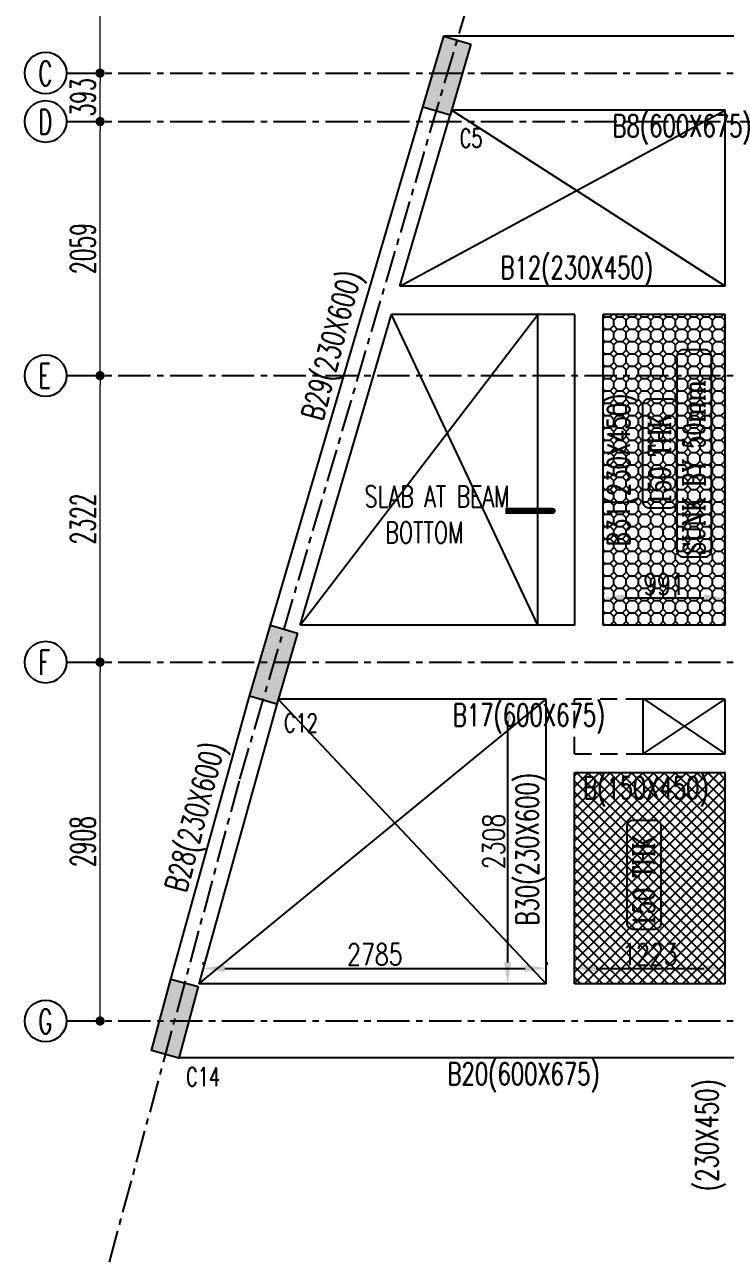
# Model space of a CAD drawing. Header units: inches. Extents: x 5501426 to 5570916, y 463710 to 505098.
# Drawn here: x 5501426 to 5507106, y 488138 to 498166 of the extents above; entities that cross this region are included whole.
import ezdxf

# ---------------------------------------------------------------- set-up
doc = ezdxf.new("R2010")
doc.units = ezdxf.units.IN
doc.header["$LTSCALE"] = 700
doc.header["$MEASUREMENT"] = 0
doc.header["$PDMODE"] = 2
doc.header["$PDSIZE"] = 75
for name, pattern in [('CENTER', [2, 1.25, -0.25, 0.25, -0.25]), ('CONTINULUS', [0]), ('HIDDEN', [0.375, 0.25, -0.125])]:
    doc.linetypes.add(name, pattern=pattern)
doc.layers.get('0').update_dxf_attribs({"color": 1})
doc.layers.get('DEFPOINTS').update_dxf_attribs({"color": 250})
for name, color, linetype in [('STR-Beam', 4, 'Continuous'), ('STR-Beam Number', 6, 'Continuous'), ('STR-Column', 5, 'Continuous'), ('STR-Column Numbers', 1, 'Continuous'), ('STR-Cut out', 248, 'HIDDEN'), ('STR-Dimension', 8, 'Continuous'), ('STR-Grid Circle', 251, 'Continuous'), ('STR-Grid Dim', 251, 'Continuous'), ('STR-Grid Line', 148, 'Continuous'), ('STR-Grid Number', 251, 'Continuous'), ('STR-Hatch', 251, 'Continuous'), ('STR-Text', 150, 'Continuous')]:
    doc.layers.add(name, color=color, linetype=linetype)
doc.layers.add('STR-Column Hatch', color=17, linetype='Continuous', lineweight=5)
doc.styles.add('a-100 txt m', font='romans.shx', dxfattribs={"width": 0.75, "height": 300})
doc.styles.add('DIMTEXT', font='SIMPLEX.shx', dxfattribs={"width": 0.6})
doc.styles.add('ROMANC', font='romanc.shx')
doc.styles.add('ROMANS', font='romans.shx', dxfattribs={"width": 0.75})
doc.dimstyles.new('DESIGN DESK', dxfattribs={"dimtxt": 200, "dimasz": 75, "dimexe": 0.1, "dimexo": 0.1, "dimgap": 0.09, "dimtad": 0, "dimdec": 0, "dimzin": 0, "dimdsep": 46, "dimtxsty": 'DIMTEXT', "dimblk": 'DOT', "dimcen": 0, "dimclrd": 8, "dimclre": 8, "dimclrt": 7, "dimadec": 0, "dimazin": 0, "dimtfac": 1, "dimtdec": 0, "dimtix": 1, "dimtmove": 0, "dimatfit": 3, "dimldrblk": 'ARCHTICK', "dimfxl": 1, "dimtolj": 1, "dimtzin": 0, "dimlwd": 9, "dimlwe": 13, "dimarcsym": 0})
doc.dimstyles.new('SSM', dxfattribs={"dimscale": 10, "dimtxt": 250, "dimasz": 150, "dimexe": 100, "dimexo": 50, "dimgap": 25, "dimtad": 1, "dimdec": 0, "dimzin": 1, "dimdsep": 46, "dimtxsty": 'ROMANS', "dimcen": 5, "dimdle": 75, "dimclrd": 9, "dimclre": 9, "dimclrt": 7, "dimadec": 0, "dimazin": 0, "dimtfac": 1, "dimtdec": 0, "dimtix": 1, "dimtmove": 1, "dimatfit": 3, "dimfxl": 1, "dimtolj": 1, "dimtzin": 1, "dimarcsym": 0})

# ---------------------------------------------------------------- blocks, each defined once
blk = doc.blocks.new('_Dot')
at = {"color": 0, "linetype": 'ByBlock', "lineweight": -2}
blk.add_line((-0.5, 0), (-1, 0), dxfattribs=at)
at = {"color": 0, "linetype": 'ByBlock', "const_width": 0.5}
blk.add_lwpolyline([(-0.25, 0, 1), (0.25, 0, 1)], format="xyb", close=True, dxfattribs=at)
blk = doc.blocks.new('*D4')
at = {"layer": 'DEFPOINTS', "color": 0, "linetype": 'CONTINULUS', "ltscale": 0.05, "transparency": 16777216}
for p in [(5502037, 500150), (5502037, 500150), (5502037, 497775)]:
    blk.add_point(p, dxfattribs=at)
at = {"layer": 'STR-Grid Dim', "color": 251, "lineweight": 13}
for p, q in [((5502037, 500150), (5502037, 500150)), ((5502037, 497775), (5502037, 497775))]:
    blk.add_line(p, q, dxfattribs=at)
at = {"layer": 'STR-Grid Dim', "color": 251, "lineweight": 9}
blk.add_line((5502037, 497850), (5502037, 500075), dxfattribs=at)
at = {"layer": 'STR-Grid Dim', "color": 251, "linetype": 'ByBlock', "lineweight": 9, "ltscale": 0.05, "xscale": 75, "yscale": 75, "zscale": 75}
for p, rotation in [((5502037, 500150), 90), ((5502037, 497775), 270)]:
    blk.add_blockref('_Dot', p, dxfattribs=dict(at, rotation=rotation))
at = {"layer": 'STR-Grid Dim', "color": 251, "linetype": 'CONTINULUS', "ltscale": 0.05, "insert": (5501897, 498963), "char_height": 200, "attachment_point": 5, "rotation": 90, "style": 'DIMTEXT'}
blk.add_mtext('\\A1;2376', dxfattribs=at)
blk = doc.blocks.new('_ARCHTICK')
at = {"color": 0, "linetype": 'ByBlock', "const_width": 0.15}
blk.add_lwpolyline([(-0.5, -0.5), (0.5, 0.5)], dxfattribs=at)
blk = doc.blocks.new('*D5')
at = {"layer": 'DEFPOINTS', "color": 0, "linetype": 'CONTINULUS', "ltscale": 0.05, "transparency": 16777216}
for p in [(5502037, 497775), (5502037, 497775), (5502037, 497382)]:
    blk.add_point(p, dxfattribs=at)
at = {"layer": 'STR-Grid Dim', "color": 251, "lineweight": 13}
for p, q in [((5502037, 497775), (5502037, 497775)), ((5502037, 497382), (5502037, 497382))]:
    blk.add_line(p, q, dxfattribs=at)
at = {"layer": 'STR-Grid Dim', "color": 251, "lineweight": 9}
blk.add_line((5502037, 497457), (5502037, 497700), dxfattribs=at)
at = {"layer": 'STR-Grid Dim', "color": 251, "linetype": 'ByBlock', "lineweight": 9, "ltscale": 0.05, "xscale": 75, "yscale": 75, "zscale": 75}
for p, rotation in [((5502037, 497775), 90), ((5502037, 497382), 270)]:
    blk.add_blockref('_Dot', p, dxfattribs=dict(at, rotation=rotation))
at = {"layer": 'STR-Grid Dim', "color": 251, "linetype": 'CONTINULUS', "ltscale": 0.05, "insert": (5501897, 497579), "char_height": 200, "attachment_point": 5, "rotation": 90, "style": 'DIMTEXT'}
blk.add_mtext('\\A1;393', dxfattribs=at)
blk = doc.blocks.new('*D6')
at = {"layer": 'DEFPOINTS', "color": 0, "linetype": 'CONTINULUS', "ltscale": 0.05, "transparency": 16777216}
for p in [(5502037, 497382), (5502037, 497382), (5502037, 495323)]:
    blk.add_point(p, dxfattribs=at)
at = {"layer": 'STR-Grid Dim', "color": 251, "lineweight": 13}
for p, q in [((5502037, 497382), (5502037, 497382)), ((5502037, 495323), (5502037, 495323))]:
    blk.add_line(p, q, dxfattribs=at)
at = {"layer": 'STR-Grid Dim', "color": 251, "lineweight": 9}
blk.add_line((5502037, 495398), (5502037, 497307), dxfattribs=at)
at = {"layer": 'STR-Grid Dim', "color": 251, "linetype": 'ByBlock', "lineweight": 9, "ltscale": 0.05, "xscale": 75, "yscale": 75, "zscale": 75}
for p, rotation in [((5502037, 497382), 90), ((5502037, 495323), 270)]:
    blk.add_blockref('_Dot', p, dxfattribs=dict(at, rotation=rotation))
at = {"layer": 'STR-Grid Dim', "color": 251, "linetype": 'CONTINULUS', "ltscale": 0.05, "insert": (5501897, 496353), "char_height": 200, "attachment_point": 5, "rotation": 90, "style": 'DIMTEXT'}
blk.add_mtext('\\A1;2059', dxfattribs=at)
blk = doc.blocks.new('*D7')
at = {"layer": 'DEFPOINTS', "color": 0, "linetype": 'CONTINULUS', "ltscale": 0.05, "transparency": 16777216}
for p in [(5502037, 495323), (5502037, 495323), (5502037, 493001)]:
    blk.add_point(p, dxfattribs=at)
at = {"layer": 'STR-Grid Dim', "color": 251, "lineweight": 13}
for p, q in [((5502037, 495323), (5502037, 495323)), ((5502037, 493001), (5502037, 493001))]:
    blk.add_line(p, q, dxfattribs=at)
at = {"layer": 'STR-Grid Dim', "color": 251, "lineweight": 9}
blk.add_line((5502037, 493076), (5502037, 495248), dxfattribs=at)
at = {"layer": 'STR-Grid Dim', "color": 251, "linetype": 'ByBlock', "lineweight": 9, "ltscale": 0.05, "xscale": 75, "yscale": 75, "zscale": 75}
for p, rotation in [((5502037, 495323), 90), ((5502037, 493001), 270)]:
    blk.add_blockref('_Dot', p, dxfattribs=dict(at, rotation=rotation))
at = {"layer": 'STR-Grid Dim', "color": 251, "linetype": 'CONTINULUS', "ltscale": 0.05, "insert": (5501897, 494162), "char_height": 200, "attachment_point": 5, "rotation": 90, "style": 'DIMTEXT'}
blk.add_mtext('\\A1;2322', dxfattribs=at)
blk = doc.blocks.new('*D8')
at = {"layer": 'DEFPOINTS', "color": 0, "linetype": 'CONTINULUS', "ltscale": 0.05, "transparency": 16777216}
for p in [(5502037, 493001), (5502037, 493001), (5502037, 490093)]:
    blk.add_point(p, dxfattribs=at)
at = {"layer": 'STR-Grid Dim', "color": 251, "lineweight": 13}
for p, q in [((5502037, 493001), (5502037, 493001)), ((5502037, 490093), (5502037, 490093))]:
    blk.add_line(p, q, dxfattribs=at)
at = {"layer": 'STR-Grid Dim', "color": 251, "lineweight": 9}
blk.add_line((5502037, 490168), (5502037, 492926), dxfattribs=at)
at = {"layer": 'STR-Grid Dim', "color": 251, "linetype": 'ByBlock', "lineweight": 9, "ltscale": 0.05, "xscale": 75, "yscale": 75, "zscale": 75}
for p, rotation in [((5502037, 493001), 90), ((5502037, 490093), 270)]:
    blk.add_blockref('_Dot', p, dxfattribs=dict(at, rotation=rotation))
at = {"layer": 'STR-Grid Dim', "color": 251, "linetype": 'CONTINULUS', "ltscale": 0.05, "insert": (5501897, 491547), "char_height": 200, "attachment_point": 5, "rotation": 90, "style": 'DIMTEXT'}
blk.add_mtext('\\A1;2908', dxfattribs=at)
blk = doc.blocks.new('*D23')
at = {"layer": 'DEFPOINTS', "color": 0, "linetype": 'CONTINULUS'}
for p in [(5502873, 490519), (5505658, 490519), (5505658, 490519)]:
    blk.add_point(p, dxfattribs=at)
at = {"layer": 'STR-Dimension', "color": 251, "lineweight": -2}
for p, q in [((5502873, 490569), (5502873, 490549)), ((5503048, 490519), (5505483, 490519)), ((5505658, 490569), (5505658, 490549))]:
    blk.add_line(p, q, dxfattribs=at)
at = {"layer": 'STR-Dimension', "color": 251, "linetype": 'CONTINULUS'}
for points in [[(5503048, 490548), (5503048, 490490), (5502873, 490519)], [(5505483, 490490), (5505483, 490548), (5505658, 490519)]]:
    blk.add_solid(points, dxfattribs=at)
at = {"layer": 'STR-Dimension', "color": 3, "linetype": 'CONTINULUS', "ltscale": 0.05, "insert": (5504265, 490632), "char_height": 175, "attachment_point": 5, "style": 'ROMANS'}
blk.add_mtext('\\A1;2785', dxfattribs=at)
blk = doc.blocks.new('*D24')
at = {"layer": 'DEFPOINTS', "color": 0, "linetype": 'CONTINULUS'}
for p in [(5505341, 492701), (5505341, 490393), (5505341, 490393)]:
    blk.add_point(p, dxfattribs=at)
at = {"layer": 'STR-Dimension', "color": 251, "lineweight": -2}
for p, q in [((5505391, 492701), (5505371, 492701)), ((5505341, 492526), (5505341, 490568)), ((5505391, 490393), (5505371, 490393))]:
    blk.add_line(p, q, dxfattribs=at)
at = {"layer": 'STR-Dimension', "color": 251, "linetype": 'CONTINULUS'}
for points in [[(5505370, 492526), (5505312, 492526), (5505341, 492701)], [(5505312, 490568), (5505370, 490568), (5505341, 490393)]]:
    blk.add_solid(points, dxfattribs=at)
at = {"layer": 'STR-Dimension', "color": 3, "linetype": 'CONTINULUS', "ltscale": 0.05, "insert": (5505228, 491547), "char_height": 175, "attachment_point": 5, "rotation": 90, "style": 'ROMANS'}
blk.add_mtext('\\A1;2308', dxfattribs=at)
blk = doc.blocks.new('*D25')
at = {"layer": 'DEFPOINTS', "color": 0, "linetype": 'CONTINULUS'}
for p in [(5505883, 490519), (5507106, 490519), (5507106, 490519)]:
    blk.add_point(p, dxfattribs=at)
at = {"layer": 'STR-Dimension', "color": 251, "lineweight": -2}
for p, q in [((5505883, 490569), (5505883, 490549)), ((5506058, 490519), (5506931, 490519)), ((5507106, 490469), (5507106, 490489))]:
    blk.add_line(p, q, dxfattribs=at)
at = {"layer": 'STR-Dimension', "color": 251, "linetype": 'CONTINULUS'}
for points in [[(5506058, 490548), (5506058, 490490), (5505883, 490519)], [(5506931, 490490), (5506931, 490548), (5507106, 490519)]]:
    blk.add_solid(points, dxfattribs=at)
at = {"layer": 'STR-Dimension', "color": 3, "linetype": 'CONTINULUS', "ltscale": 0.05, "insert": (5506494, 490632), "char_height": 175, "attachment_point": 5, "style": 'ROMANS'}
blk.add_mtext('\\A1;1223', dxfattribs=at)
blk = doc.blocks.new('*D26')
at = {"layer": 'DEFPOINTS', "color": 0, "linetype": 'CONTINULUS'}
for p in [(5506115, 493521), (5507106, 493521), (5507106, 493521)]:
    blk.add_point(p, dxfattribs=at)
at = {"layer": 'STR-Dimension', "color": 251, "lineweight": -2}
for p, q in [((5506115, 493571), (5506115, 493551)), ((5506290, 493521), (5506931, 493521)), ((5507106, 493571), (5507106, 493551))]:
    blk.add_line(p, q, dxfattribs=at)
at = {"layer": 'STR-Dimension', "color": 251, "linetype": 'CONTINULUS'}
for points in [[(5506290, 493550), (5506290, 493492), (5506115, 493521)], [(5506931, 493492), (5506931, 493550), (5507106, 493521)]]:
    blk.add_solid(points, dxfattribs=at)
at = {"layer": 'STR-Dimension', "color": 3, "linetype": 'CONTINULUS', "ltscale": 0.05, "insert": (5506610, 493633), "char_height": 175, "attachment_point": 5, "style": 'ROMANS'}
blk.add_mtext('\\A1;991', dxfattribs=at)

msp = doc.modelspace()

# ---------------------------------------------------------------- hatches: boundary and pattern name
at = {"layer": 'STR-Column Hatch'}
h = msp.add_hatch(color=256, dxfattribs=at)
h.dxf.hatch_style = 1
h.paths.add_polyline_path([(5505043.9, 498010.2), (5504874.4, 497434.4), (5504653.8, 497499.4), (5504823.2, 498075.2)])
h = msp.add_hatch(color=256, dxfattribs=at)
h.dxf.hatch_style = 1
h.paths.add_polyline_path([(5503638.6, 493236.1), (5503469.2, 492660.3), (5503248.5, 492725.3), (5503418, 493301)])
h = msp.add_hatch(color=256, dxfattribs=at)
h.dxf.hatch_style = 1
h.paths.add_polyline_path([(5502832.1, 490372.1), (5502675.7, 489792.7), (5502453.6, 489852.6), (5502610.1, 490432.1)])
at = {"layer": 'STR-Hatch', "linetype": 'CONTINULUS', "ltscale": 0.05}
h = msp.add_hatch(dxfattribs=at)
h.set_pattern_fill('OCTAGON', color=256, scale=100)
h.set_pattern_definition([(315, (0, 29), (100.0000309, -2e-14), [41.0122, -100.4092]), (0, (29, 0), (100, 100), [42, -58]), (45, (71, 0), (0, 100.0000309), [41.0122, -100.4092]), (135, (100, 71), (-100.0000309, 2e-14), [41.0122, -100.4092]), (225, (29, 100), (-1e-14, -100.0000309), [41.0122, -100.4092]), (270, (0, 71), (100, -100), [42, -58])])
h.paths.add_polyline_path([(5506114.9, 495818.2), (5507106, 495818.2), (5507106, 493301.3), (5506114.9, 493301.3)])
h = msp.add_hatch(dxfattribs=at)
h.set_pattern_fill('ANSI37', color=256, scale=500)
h.set_pattern_definition([(45, (28788.98, 0), (-44.1941738, 44.1941738), []), (135, (28788.98, 0), (-44.1941738, -44.1941738), [])])
h.paths.add_polyline_path([(5507106, 490393.2), (5507106, 492106.8), (5505882.7, 492106.8), (5505882.7, 490393.2)])

# ---------------------------------------------------------------- linework, layer by layer
at = {"layer": 'STR-Beam'}
for p, q in [((5508331.7, 498075.1, -720.4), (5504823.3, 498075.3, -908.5)), ((5503469.2, 492660.3, 601.6), (5502838, 490393.2, -12285.8)), ((5505652.7, 492701.2, -49.8), (5503481.2, 492701.3, -663.9)), ((5505652.7, 490393.2, 313.6), (5505652.7, 492701.2, 313.6)), ((5507106, 492701.2, -350.3), (5506440.3, 492701.2, -186.8)), ((5507106, 492256.8, -288), (5507106, 492701.2, -288)), ((5505882.7, 490393.2, 313.6), (5505882.7, 492106.8, 313.6)), ((5507106, 490393.2, -288), (5507106, 492106.8, -288)), ((5505652.7, 490393.2, -288), (5502838, 490393.2, -288)), ((5507106, 490393.2, -288), (5505882.7, 490393.2, -288)), ((5508331.7, 489793.2, -288), (5502675.8, 489793.2, -288))]:
    msp.add_line(p, q, dxfattribs=at)
at = {"layer": 'STR-Beam', "linetype": 'CONTINULUS', "ltscale": 0.05}
for p, q in [((5503418, 493301, 601.6), (5504653.8, 497499.4, 283.1)), ((5502610.1, 490432.1, -12405.3), (5503248.5, 492725.3, 601.6)), ((5506440.3, 492256.8, 313.6), (5506440.3, 492701.2, -186.8)), ((5506440.3, 492256.8, 313.6), (5507106, 492256.8, 313.6)), ((5505882.7, 492106.8, 313.6), (5507106, 492106.8, 313.6))]:
    msp.add_line(p, q, dxfattribs=at)
at = {"layer": 'STR-Beam', "ltscale": 0.05}
for p, q in [((5504466.4, 496048.3, 388.3), (5504874.4, 497434.4, 283.1)), ((5507105.9, 497475.2, -782.3), (5504886.4, 497475.3, -898.4)), ((5507105.9, 496048.2, -288), (5507105.9, 497475.2, -288)), ((5507106, 496048.2, -651.4), (5504466.4, 496048.3, -651.4)), ((5503657.8, 493301.3, 596.7), (5504398.7, 495818.3, 405.7)), ((5505884.9, 495818.2, -651.4), (5504398.7, 495818.3, -651.4)), ((5505585, 493301.2, -288), (5505584.9, 495818.2, -288)), ((5505885, 493301.2, -288), (5505884.9, 495818.2, -288)), ((5506115, 493301.2, -288), (5506114.9, 495818.2, -288)), ((5507106, 495818.2, -651.4), (5506114.9, 495818.2, -651.4)), ((5507106, 493301.2, -288), (5507105.9, 495818.2, -288)), ((5505885, 493301.2, -651.4), (5503657.8, 493301.3, -651.4)), ((5507106, 493301.2, -651.4), (5506115, 493301.2, -651.4))]:
    msp.add_line(p, q, dxfattribs=at)
at = {"layer": 'STR-Beam', "linetype": 'HIDDEN', "ltscale": 0.8}
for p, q in [((5505882.7, 492256.8, 313.6), (5505882.7, 492701.2, 313.6)), ((5506440.3, 492701.2, -186.8), (5505882.7, 492701.2, -49.8)), ((5505882.7, 492256.8, 313.6), (5506440.3, 492256.8, 313.6))]:
    msp.add_line(p, q, dxfattribs=at)
at = {"layer": 'STR-Column', "linetype": 'ByBlock'}
for points, elevation in [([(5505043.9, 498010.2), (5504874.4, 497434.4), (5504653.8, 497499.4), (5504823.2, 498075.2)], 283.1), ([(5503638.6, 493236.1), (5503469.2, 492660.3), (5503248.5, 492725.3), (5503418, 493301)], 601.6), ([(5502832.1, 490372.1), (5502675.7, 489792.7), (5502453.6, 489852.6), (5502610.1, 490432.1)], -12405.3)]:
    msp.add_lwpolyline(points, close=True, dxfattribs=dict(at, elevation=elevation))
at = {"layer": 'STR-Cut out', "linetype": 'CONTINULUS', "ltscale": 0.05}
for p, q in [((5504466.4, 496048.3, 388.3), (5507105.9, 497475.2, -288)), ((5507105.9, 496048.2, -288), (5504886.4, 497475.3, -898.4)), ((5503657.8, 493301.3, 596.7), (5505584.9, 495818.2, -288)), ((5505585, 493301.2, -288), (5504398.7, 495818.3, 405.7)), ((5502838, 490393.2, -288), (5505652.7, 492701.2, -49.8)), ((5503481.2, 492701.3, -663.9), (5505652.7, 490393.2, -288)), ((5506440.3, 492706.3, 313.6), (5507106, 492256.8, 313.6)), ((5506440.3, 492256.8, 313.6), (5507106, 492701.2, -288))]:
    msp.add_line(p, q, dxfattribs=at)
at = {"layer": 'STR-Grid Circle', "linetype": 'ByBlock', "ltscale": 3}
for centre in [(5501594.9, 497774.9, 1033.4), (5501594.9, 497382.3, 0), (5501594.9, 495323.2, 1137.2), (5501594.9, 493000.9, 601.6), (5501594.9, 490092.9, -99407)]:
    msp.add_circle(centre, 169, dxfattribs=at)
at = {"layer": 'STR-Grid Line', "linetype": 'CENTER', "ltscale": 0.3}
for p, q in [((5501763.9, 497774.9, 1033.4), (5522866.5, 497774.9, 1033.4)), ((5501763.9, 497382.3, 0), (5522866.5, 497382.3, 0)), ((5501763.9, 495323.2, 1137.2), (5522866.5, 495323.2, 1137.2)), ((5501763.9, 493000.9, 601.6), (5522866.5, 493000.9, 601.6)), ((5501763.9, 490092.9, -99407), (5522866.5, 490092.9, -99407))]:
    msp.add_line(p, q, dxfattribs=at)
at = {"layer": 'STR-Grid Line', "linetype": 'CENTER', "ltscale": 0.3, "elevation": 283.1}
msp.add_lwpolyline([(5502113.1, 488137.6), (5503170, 492051.5), (5506910.8, 504760.1)], dxfattribs=at)
at = {"layer": 'STR-Text', "color": 42, "elevation": 100798.8}
for points in [[(5506993.2, 493904.3), (5506993.2, 495482, 0.4142136), (5506943.2, 495532), (5506764.3, 495532, 0.4142136), (5506714.3, 495482), (5506714.3, 493904.3, 0.4142136), (5506764.3, 493854.3), (5506943.2, 493854.3, 0.4142136)], [(5506714.3, 494302.8), (5506714.3, 495083.5, 0.4142136), (5506664.3, 495133.5), (5506485.4, 495133.5, 0.4142136), (5506435.4, 495083.5), (5506435.4, 494302.8, 0.4142136), (5506485.4, 494252.8), (5506664.3, 494252.8, 0.4142136)], [(5506586.1, 490888.3), (5506586.1, 491668.9, 0.4142136), (5506536.1, 491718.9), (5506357.2, 491718.9, 0.4142136), (5506307.2, 491668.9), (5506307.2, 490888.3, 0.4142136), (5506357.2, 490838.3), (5506536.1, 490838.3, 0.4142136)]]:
    msp.add_lwpolyline(points, format="xyb", close=True, dxfattribs=at)

# ---------------------------------------------------------------- texts
at = {"layer": 'STR-Beam Number', "style": 'ROMANS', "width": 0.7}
for s, p in [('B8(600X675)', (5506191.4, 497256.8, 9075.8)), ('B12(230X450)', (5505284.4, 496108.3, 9342.7)), ('B17(600X675)', (5504896.9, 492482.9, 9769.5)), ('B(150X450)', (5505952.8, 491892.4, 9769.5)), ('B20(600X675)', (5504853.3, 489574.8, 9923.4))]:
    msp.add_text(s, height=180, dxfattribs=at).set_placement(p)
for s, rotation, p in [('B29(230X600)', 75.23955, (5503839.9, 494949, 14502.5)), ('B31(230X450)', 90, (5506331.5, 493941.4, 8158.2)), ('B28(230X600)', 75.23955, (5502733.3, 491127.4, 8158.2)), ('B30(230X600)', 90, (5505590.3, 490866.4, 8158.2)), ('(230X450)', 90, (5507047.5, 488714.2, 20206.2))]:
    msp.add_text(s, height=180, rotation=rotation, dxfattribs=at).set_placement(p)
at = {"layer": 'STR-Column Numbers', "linetype": 'Continuous', "lineweight": 0, "style": 'ROMANC', "width": 0.7}
for s, p in [('C5', (5504953.3, 497171.9)), ('C12', (5503527.5, 492432.5, 846.2)), ('C14', (5502734, 489564.8, -12160.7))]:
    msp.add_text(s, height=150, dxfattribs=at).set_placement(p)
at = {"layer": 'STR-Grid Number', "style": 'a-100 txt m', "width": 0.6}
for s, p in [('C', (5501539.1, 497671.6, 1033.4)), ('D', (5501539.1, 497279.1, 0)), ('E', (5501539.1, 495220, 1137.2)), ('F', (5501539.1, 492897.7, 601.6)), ('G', (5501539.1, 489989.7, -99407))]:
    msp.add_text(s, height=200, dxfattribs=at).set_placement(p)
at = {"layer": 'STR-Text', "color": 1, "style": 'ROMANC', "width": 0.7}
for s, p in [('SUNK BY 50mm', (5506940.3, 493871.1, 100798.8)), ('150 THK', (5506661.4, 494269.7, 100798.8)), ('150 THK', (5506533.2, 490855.2, 100798.8))]:
    msp.add_text(s, height=175, rotation=90, dxfattribs=at).set_placement(p)
at = {"layer": 'STR-Text', "linetype": 'CONTINULUS', "ltscale": 0.05, "insert": (5504180.8, 494430.9, 100792.7), "char_height": 175, "width": 2325, "attachment_point": 1, "rotation": 0.00427, "style": 'ROMANS'}
msp.add_mtext('{\\W0.7;SLAB AT BEAM\\P  BOTTOM}', dxfattribs=at)

# ---------------------------------------------------------------- dimensions: what is measured, and where the dimension line sits
at = {"layer": 'STR-Dimension'}
for base, p1, p2, picture, middle in [((5507105.9, 493520.9, -109339.4), (5506114.9, 493520.9, -109339.4), (5507105.9, 493520.9, -109339.4), '*D26', (5506610.4, 493633.4, -109339.4)), ((5505657.6332, 490519.2473, -109941.0405), (5502873.0822, 490519.2473, -109941.0405), (5505657.6332, 490519.2473, -109941.0405), '*D23', (5504265.3577, 490631.7473, -109941.0405)), ((5507106, 490519.2, -109941), (5505882.7, 490519.2, -109941), (5507106, 490519.2, -109941), '*D25', (5506494.3, 490631.7, -109941))]:
    dim = msp.add_linear_dim(base=base, p1=p1, p2=p2, dimstyle='SSM', override={"dimscale": 1, "dimtxt": 175, "dimasz": 175, "dimexe": 30, "dimsah": 1, "dimdle": 30, "dimclrd": 251, "dimclre": 251, "dimclrt": 3}, dxfattribs=at)
    dim.commit()
    dim.dimension.update_dxf_attribs({"geometry": picture, "text_midpoint": middle})
dim = msp.add_linear_dim(base=(5505340.9, 490393.2, -122953.5), p1=(5505340.9, 492701.2, -122953.5), p2=(5505340.9, 490393.2, -122953.5), angle=90, dimstyle='SSM', override={"dimscale": 1, "dimtxt": 175, "dimasz": 175, "dimexe": 30, "dimsah": 1, "dimdle": 30, "dimclrd": 251, "dimclre": 251, "dimclrt": 3}, dxfattribs=at)
dim.commit()
dim.dimension.update_dxf_attribs({"geometry": '*D24', "text_midpoint": (5505228.4, 491547.2, -122953.5)})
at = {"layer": 'STR-Grid Dim'}
for base, p1, p2, picture, middle in [((5502036.9545, 500150.4196, -98921.6166), (5502036.9545, 497774.862, -98921.6166), (5502036.9545, 500150.4196, -98921.6166), '*D4', (5501896.9545, 498962.6408, -98921.6166)), ((5502037, 497774.9, -99567.2), (5502037, 497382.3, -99567.2), (5502037, 497774.9, -99567.2), '*D5', (5501897, 497578.6, -99567.2)), ((5502037, 497382.3, -100600.6), (5502037, 495323.2, -100600.6), (5502037, 497382.3, -100600.6), '*D6', (5501897, 496352.8, -100600.6)), ((5502037, 495323.2, -99463.4), (5502037, 493000.9, -99463.4), (5502037, 495323.2, -99463.4), '*D7', (5501897, 494162.1, -99463.4)), ((5502037, 493000.9, -99999), (5502037, 490092.9, -99999), (5502037, 493000.9, -99999), '*D8', (5501897, 491546.9, -99999))]:
    dim = msp.add_linear_dim(base=base, p1=p1, p2=p2, angle=90, dimstyle='DESIGN DESK', override={"dimgap": 40, "dimtad": 1, "dimpost": '\\X', "dimclrd": 251, "dimclre": 251, "dimclrt": 251, "dimfxl": 0, "dimarcsym": 1}, dxfattribs=at)
    dim.commit()
    dim.dimension.update_dxf_attribs({"geometry": picture, "text_midpoint": middle})

# ---------------------------------------------------------------- leaders
at = {"layer": 'STR-Dimension'}
msp.add_leader([(5505706.5, 494226.8), (5505323.7, 494226.8)], dimstyle='SSM', override={"dimscale": 10, "dimtxt": 250, "dimasz": 5, "dimgap": 0, "dimtad": 0, "dimtxsty": 'ROMANS', "dimclrd": 8, "dimldrblk": 'Dot', "dimlwd": 65534, "dimarcsym": 2}, dxfattribs=at)

doc.saveas('drawing.dxf')
